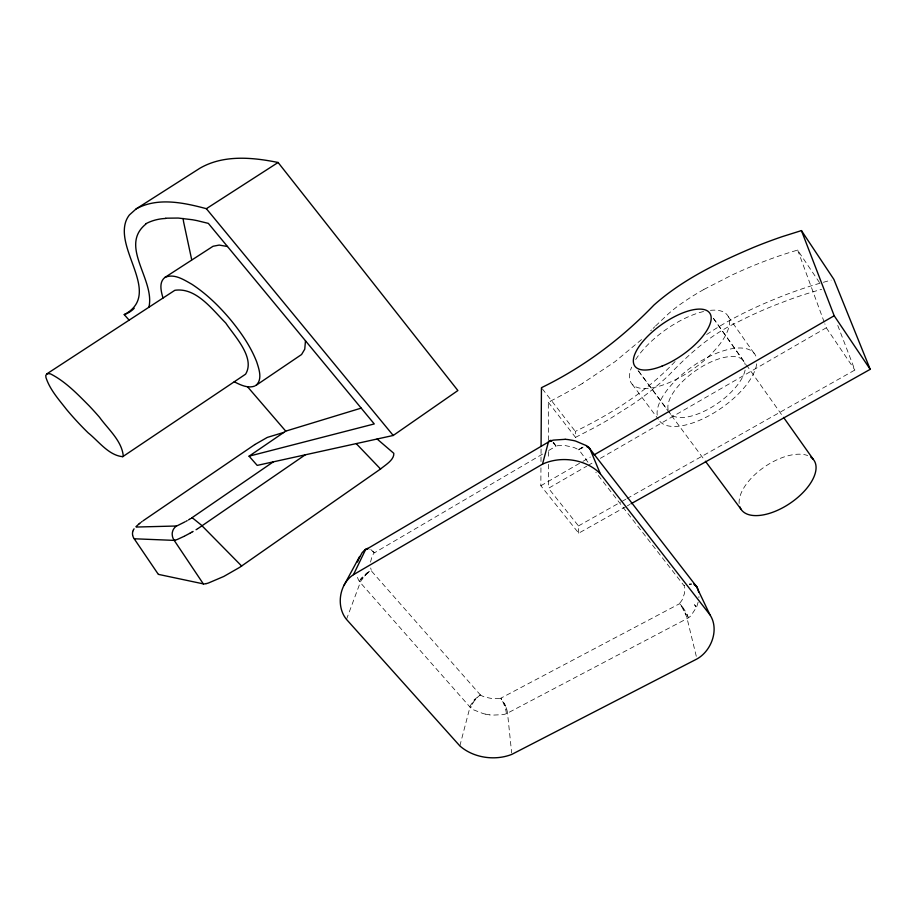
<?xml version="1.0" encoding="UTF-8"?>
<svg xmlns="http://www.w3.org/2000/svg" width="916" height="916" viewBox="0 0 916 916"><rect width="100%" height="100%" fill="white"/><g stroke="black" fill="none" stroke-linecap="round" stroke-linejoin="round"><path stroke-width="0.69" stroke-dasharray="4.58 3.44" d="M626.052 506.571L578.717 533.169L540.841 485.743L540.955 467.263M540.99 461.584L541.07 448.794M698.931 596.614L698.874 597.644M370.533 562.138L371.942 556.676A23.392 19.385 8.6 0 1 372.365 555.737L373.373 554.008A11.851 9.836 9.1 0 1 373.591 553.711L373.98 553.241M698.118 602.236L697.133 605.51A44.334 36.159 -2.7 0 1 696.366 607.491L690.962 615.667A19.236 15.618 -3.4 0 1 689.198 617.247L687.859 618.151A12.377 10.019 -3.6 0 1 687.115 618.575L507.533 713.117A11.725 9.24 3.9 0 1 506.892 713.427L505.437 713.999A18.24 14.416 4.1 0 1 503.079 714.64L492.476 715.133A42.422 33.766 4.1 0 1 489.522 714.869M459.843 745.91L470.4 705.538L474.351 699.618L480.373 694.923L371.117 570.645A13.053 5.828 -35.3 0 0 364.076 575.362L360.629 579.324M346.488 619.399L360.251 582.507A13.225 5.336 -41.5 0 1 371.553 570.439M485.434 714.102A42.273 33.583 4.1 0 1 483.133 713.575L473.515 709.82A18.228 14.404 4.6 0 1 471.568 708.48L470.389 707.461A11.725 9.252 4.7 0 1 469.919 706.969L360.251 582.507A12.206 10.053 9.6 0 1 359.793 581.946L359.61 581.156A12.996 5.794 -35.3 0 1 361.179 578.557L361.74 577.824M472.084 704.381L473.022 702.698M361.969 579.301L363.114 577.733M474.316 700.82L475.61 699.217M364.648 575.969L366.16 574.481M675.069 361.545C646.959 391.35 611.945 413.528 575.328 431.413L575.523 437.367L591.026 429.398A215.947 79.887 -36.3 0 0 608.613 419.597L634.009 403.429A121.713 47.609 -36.4 0 0 669.264 374.793C689.29 353.725 711.285 334.168 737.998 321.94A209.111 97.428 -34.4 0 1 752.677 314.76A260.201 124.908 -34.6 0 1 774.707 305.257L790.485 299.246A296.864 145.552 -34.9 0 1 821.618 289.364M653.119 328.386L654.745 326.783M655.558 325.981L668.05 314.131A63.444 25.385 -34.8 0 1 678.996 305.268L681.893 303.207A84.936 34.419 -34.8 0 1 685.798 300.528L691.294 296.956A127.61 53.036 -34.7 0 1 703.957 289.422M650.669 330.79L651.494 329.989M679.855 602.934L680.267 602.499A11.988 9.755 -3.5 0 0 680.531 602.213L681.744 600.518A23.69 19.339 -3.1 0 0 682.271 599.591L684.515 593.339L684.71 587.431A12.023 9.813 -3.7 0 0 684.63 587.007L684.55 586.721M641.521 339.561L614.98 361.705L582.519 383.346M587.98 462.236L578.775 449.573A13.717 5.427 -44.4 0 1 583.927 446.802M479.56 695.507L480.373 694.923A12.721 5.748 -49 0 0 470.767 707.828M366.858 573.141L369.549 571.447M706.694 334.512C731.277 317.875 758.402 305.337 786.02 294.643A316.489 155.8 -34.9 0 1 814.805 284.727L831.167 280.09M580.252 448.6L582.736 447.283M542.535 454.096L374.426 552.817A13.259 5.931 53.6 0 0 369.812 549.646M548.673 450.5L556.035 446.172A13.912 3.183 65.4 0 0 553.001 441.981M540.841 485.743L581.683 462.065M582.92 461.355L590.351 457.05M578.717 533.169L578.477 525.921L548.489 488.285L586.767 466.175M588.003 465.465L592.938 462.614M600.346 458.332L826.301 327.791L824.824 323.772M578.477 525.921L620.808 502.048M622.056 501.35L625.788 499.243M627.036 498.533L854.891 370.03L837.499 324.768M627.3 505.861L629.784 504.464M703.957 289.41L731.666 275.189A291.357 133.312 -35.2 0 1 797.584 250.102L819.728 282.93M687.893 616.64L688.168 617.498A13.248 4.111 55.6 0 0 687.046 614.556L684.847 610.468A13.316 4.133 55.6 0 0 679.649 603.667L500.709 698.244A12.87 4.786 62.9 0 1 507.533 713.117L511.655 752.963M548.386 440.356L548.306 402.296L550.298 401.277M684.229 585.908L684.687 585.668A13.328 7.408 -29.5 0 0 684.229 585.908L595.858 472.358M557.077 445.852L557.432 445.771A12.446 10.729 -0.1 0 1 557.878 445.691L565.493 445.611L573.496 447.363A24.503 21.045 -0.2 0 1 574.675 447.81L576.851 448.84A12.458 10.729 -0.7 0 1 577.229 449.058L577.824 449.435M499.735 698.507L499.575 698.542A11.381 9.023 4 0 1 499.048 698.633L492.144 698.61L484.85 697.065A22.545 17.942 4.2 0 1 483.774 696.675L481.77 695.805A11.381 9.023 4.4 0 1 481.415 695.61L480.934 695.336M689.416 584.5L691.557 584.419M489.522 714.835L485.491 714.159M370.877 549.611L374.426 552.817L373.625 552.119M680.817 604.972L682.798 607.445M553.321 442.336L553.917 443.046M555.726 445.783L555.806 445.874A13.866 3.836 59.6 0 0 553.046 442.852M542.318 388.808L575.328 431.413M548.306 402.296L575.523 437.367M638.773 371.369L667.432 409.841M668.279 410.975L670.81 414.364M632.177 384.239L658.364 419.31M638.086 370.522L704.553 460.107M713.335 318.241L745.555 363.732M746.38 364.9L782.733 416.219M713.427 318.356L744.353 362.129M728.392 316.776L755.505 355.328M359.461 581.5L358.935 580.675A18.961 15.629 9.4 0 1 357.927 578.614L356.839 574.859M826.301 327.791L854.891 370.03M500.949 698.61L501.441 699.377M683.015 608.934L684.057 610.857M504.292 703.545L505.22 705.412M685.111 613.033L685.912 614.911M687.034 614.464L687.412 615.392M371.14 569.592L371.049 569.34A11.816 9.778 9.1 0 1 370.934 568.985L370.682 567.989M506.124 707.553L506.754 709.419M797.653 249.976L824.32 322.421M696.286 656.28L687.115 618.575A13.465 3.446 61.1 0 0 679.328 603.369M506.365 713.484L506.342 713.243A12.664 3.996 68.3 0 0 505.792 710.06L504.498 705.824A12.721 4.122 68.6 0 0 500.96 698.439M548.409 451.634L548.421 458.687M548.432 464.32L548.489 488.285M582.519 383.403A241 82.28 -36.4 0 1 550.31 401.219M657.207 415.131A58.2 25.339 -34.9 0 1 701.725 360.538A58.2 25.339 -34.9 0 1 756.353 357.595M756.673 363.847A58.2 25.339 -34.9 0 1 712.053 413.998A58.2 25.339 -34.9 0 1 659.085 420.318M710.427 310.341A58.853 24.011 -35.2 0 1 722.335 340.66A58.853 24.011 -35.2 0 1 659.131 386.231A58.853 24.011 -35.2 0 1 631.651 367.144M635.715 359.519A58.853 24.011 -35.2 0 1 703.602 311.509M668.13 409.624A45.25 19.694 -34.9 0 1 702.606 366.251A45.25 19.694 -34.9 0 1 745.258 364.889M745.109 370.053A45.25 19.694 -34.9 0 1 710.61 407.838A45.25 19.694 -34.9 0 1 670.008 413.528M739.155 503.479A43.934 22.247 -34 0 1 763.91 467.309A43.934 22.247 -34 0 1 807.683 455.561M578.351 449.87A13.889 5.931 -37.8 0 1 583.916 447.477M689.29 584.523A13.328 7.408 -29.5 0 1 690.446 584.419M689.279 584.042A13.271 7.076 -37 0 1 691.569 583.801M695.633 606.3L694.557 604.686L696.355 607.491L695.633 606.3"/><path stroke-width="1.37" d="M541.081 445.955L541.448 387.686C583.664 367.179 621.449 338.805 653.932 305.062C682.878 279.3 718.362 262.331 753.742 247.32A321.642 146.102 -35.3 0 1 782.459 236.568L801.443 230.603L833.869 279.369L870.2 369.331L631.032 503.766M148.919 307.226C155.228 279.586 118.748 246.118 145.816 224.134M132.683 531.875L132.568 532.562A11.53 9.355 19.2 0 0 132.625 535.036M132.728 531.669L132.831 531.303A12.023 9.755 19.2 0 1 133.026 530.73L133.209 530.307M542.49 464.172C560.878 455.607 585.977 459.065 600.301 473.732L709.923 614.762C719.541 629.246 711.492 650.887 696.939 658.97L511.804 754.383C495.029 761.024 473.446 757.967 459.843 745.91L346.488 619.399C335.806 606.381 339.321 583.813 353.473 574.687L542.49 464.172L548.478 441.844M357.709 561.142L357.675 561.268A43.75 36.159 8.2 0 0 357.469 562.012M357.755 561.027L361.992 552.886A19.053 15.767 9.2 0 1 363.56 551.272L364.831 550.276A12.286 10.191 9.6 0 1 365.45 549.875L548.421 442.039A12.916 11.164 0.1 0 1 549.142 441.638L550.837 440.905M548.524 441.741L549.165 441.043A13.866 3.836 59.6 0 1 550.298 441.054M353.473 574.687L365.45 549.875M133.37 529.975L134.068 528.83M343.992 585.347L359.622 556.459M122.71 456.683L123.282 456.042C121.885 440.791 108.122 429.26 99.558 417.318A282.712 216.68 25.7 0 0 89.012 405.685C77.746 394.361 66.41 382.476 52.223 374.793C49.693 372.697 44.403 373.35 45.96 377.518C49.911 389.701 58.807 399.513 66.536 409.463A301.101 272.27 21.6 0 0 88.176 432.867C98.688 441.249 108.661 455.389 122.71 456.683L245.602 374.163C255.575 357.652 234.427 336.138 225.737 322.993C212.18 309.494 196.139 287.189 174.864 290.292L46.693 373.957M136.072 526.574L138.797 524.124M138.957 523.998L139.587 523.471M139.759 523.334L140.434 522.784M141.362 522.063L141.98 521.593M227.477 246.507L219.176 245.076L213.05 246.267L164.914 277.434C158.64 282.3 161.124 291.563 163.014 298.021M206.157 583.629L206.627 583.526A31.671 25.717 16.9 0 0 208.424 583.011L223.802 576.45L239.66 567.37L380.541 469.003C385.396 464.916 394.258 459.947 393.811 453.328L377.117 439.016M361.179 408.124L285.735 431.127L249.072 456.179L257.201 465.397L393.227 435.466L457.885 390.537L278.098 162.487C252.472 157.277 223.401 154.541 199.848 168.269L136.152 208.894L129.419 214.928A30.148 26.553 30.5 0 0 126.019 220.928C115.004 250.892 162.269 294.414 124.255 314.646L129.122 320.153M305.223 454.84L197.971 528.555M191.559 518.021L273.311 461.859M142.976 520.872L254.797 444.569M254.843 444.535L267.117 437.527M136.152 208.894C157.689 196.997 183.91 202.665 206.363 208.688L278.098 162.487M190.665 518.571L189.772 519.12M197.421 528.898L196.058 529.723M189.36 519.361L188.444 519.91M594.06 454.897L834.19 315.745L801.443 230.603M193.116 531.44L191.913 532.127M187.185 520.643L186.131 521.238M191.684 532.265L190.036 533.181M185.101 521.799L177.109 525.807M189.807 533.307L184.895 535.917M184.242 536.249L177.555 539.364M164.914 277.434C174.143 273.174 184.047 279.872 191.913 284.292C206.638 293.899 219.302 306.368 230.592 319.776C241.057 332.565 250.652 346.374 256.686 361.854C259.022 369.079 262.789 379.51 255.942 385.418L301.57 354.515L304.753 349.168L305.486 340.798M254.992 385.968C247.973 388.716 240.473 384.903 234.233 381.8M177.223 539.501L175.231 540.2M365.931 549.188L366.973 548.993M267.552 437.333L283.742 432.432M249.072 456.179L374.266 423.936L208.344 223.378L197.123 220.641A134.274 116.172 24.1 0 0 192.291 219.726L178.254 218.054L165.613 218.191M175.002 540.268L174.67 540.337A2.233 1.821 18.1 0 1 174.326 540.383M367.236 548.466L368.014 548.444M136.221 527.043L176.525 526.002A13.832 11.301 17.7 0 0 172.815 530.685L172.345 532.391A14.324 11.702 17.7 0 0 172.208 534.566L172.471 536.455A14.118 11.53 17.7 0 0 174.2 540.383L203.318 583.87L158.491 574.389M134.354 538.78L174.2 540.383M565.195 439.325L553.47 440.104A20.026 17.267 0 0 0 550.825 440.894M586.721 446.367L587.774 446.607A13.648 5.404 -44.3 0 1 588.954 447.672L589.469 448.325A12.927 11.141 -1.2 0 1 589.961 448.92L696.332 586.263A12.469 10.156 -4.1 0 1 696.744 586.835L697.5 588.175A19.328 15.744 -3.9 0 1 698.255 590.202L698.702 592.217M587.316 447.168L588.438 447.455A13.889 5.931 -37.8 0 1 589.961 448.92L600.301 473.732M694.477 585.015L695.175 585.358A13.328 7.408 -29.5 0 1 697.03 587.282M586.171 445.554L575.569 441.043A45.766 39.125 0.1 0 0 573.015 440.447L568.47 439.646A45.915 39.308 0 0 0 565.195 439.302M589.057 447.89L588.278 447.145A20.038 17.232 -0.7 0 0 586.16 445.565M241.641 566.019L201.268 525.04L193.402 518.674A4.328 3.55 17.9 0 0 191.581 517.941M356.221 443.607L380.541 469.003M247.503 386.724L285.735 431.127M206.363 208.688L393.227 435.466M705.412 461.252L741.193 509.491M783.558 417.387L813.293 459.374M158.216 574.183L133.999 538.471A11.29 9.16 19.2 0 1 132.786 535.745L132.706 535.448M834.19 315.745L870.2 369.331M696.114 585.862L694.923 584.66A13.271 7.076 -37 0 0 693.813 584.156M696.206 586.011L709.923 614.762M191.696 259.72L183.566 221.786A70.337 63.696 27 0 1 183.372 220.332L183.166 218.455M145.633 223.859A49.017 43.121 28.1 0 1 165.659 218.466M134.205 308.303A29.564 25.453 29 0 1 124.221 314.566M206.123 583.572A8.462 6.836 16.2 0 1 203.329 583.973M810.786 457.141A43.934 22.247 -34 0 1 791.252 502.495A43.934 22.247 -34 0 1 739.819 506.743M549.703 441.363A13.9 3.183 65.4 0 1 551.901 440.951M364.373 550.596A13.259 5.931 53.6 0 1 367.785 549.039M662.085 366.091A45.892 18.4 -35.3 0 0 709.877 313.295A45.892 18.4 -35.3 0 0 644.784 339.309A45.892 18.4 -35.3 0 0 662.085 366.091"/></g></svg>
